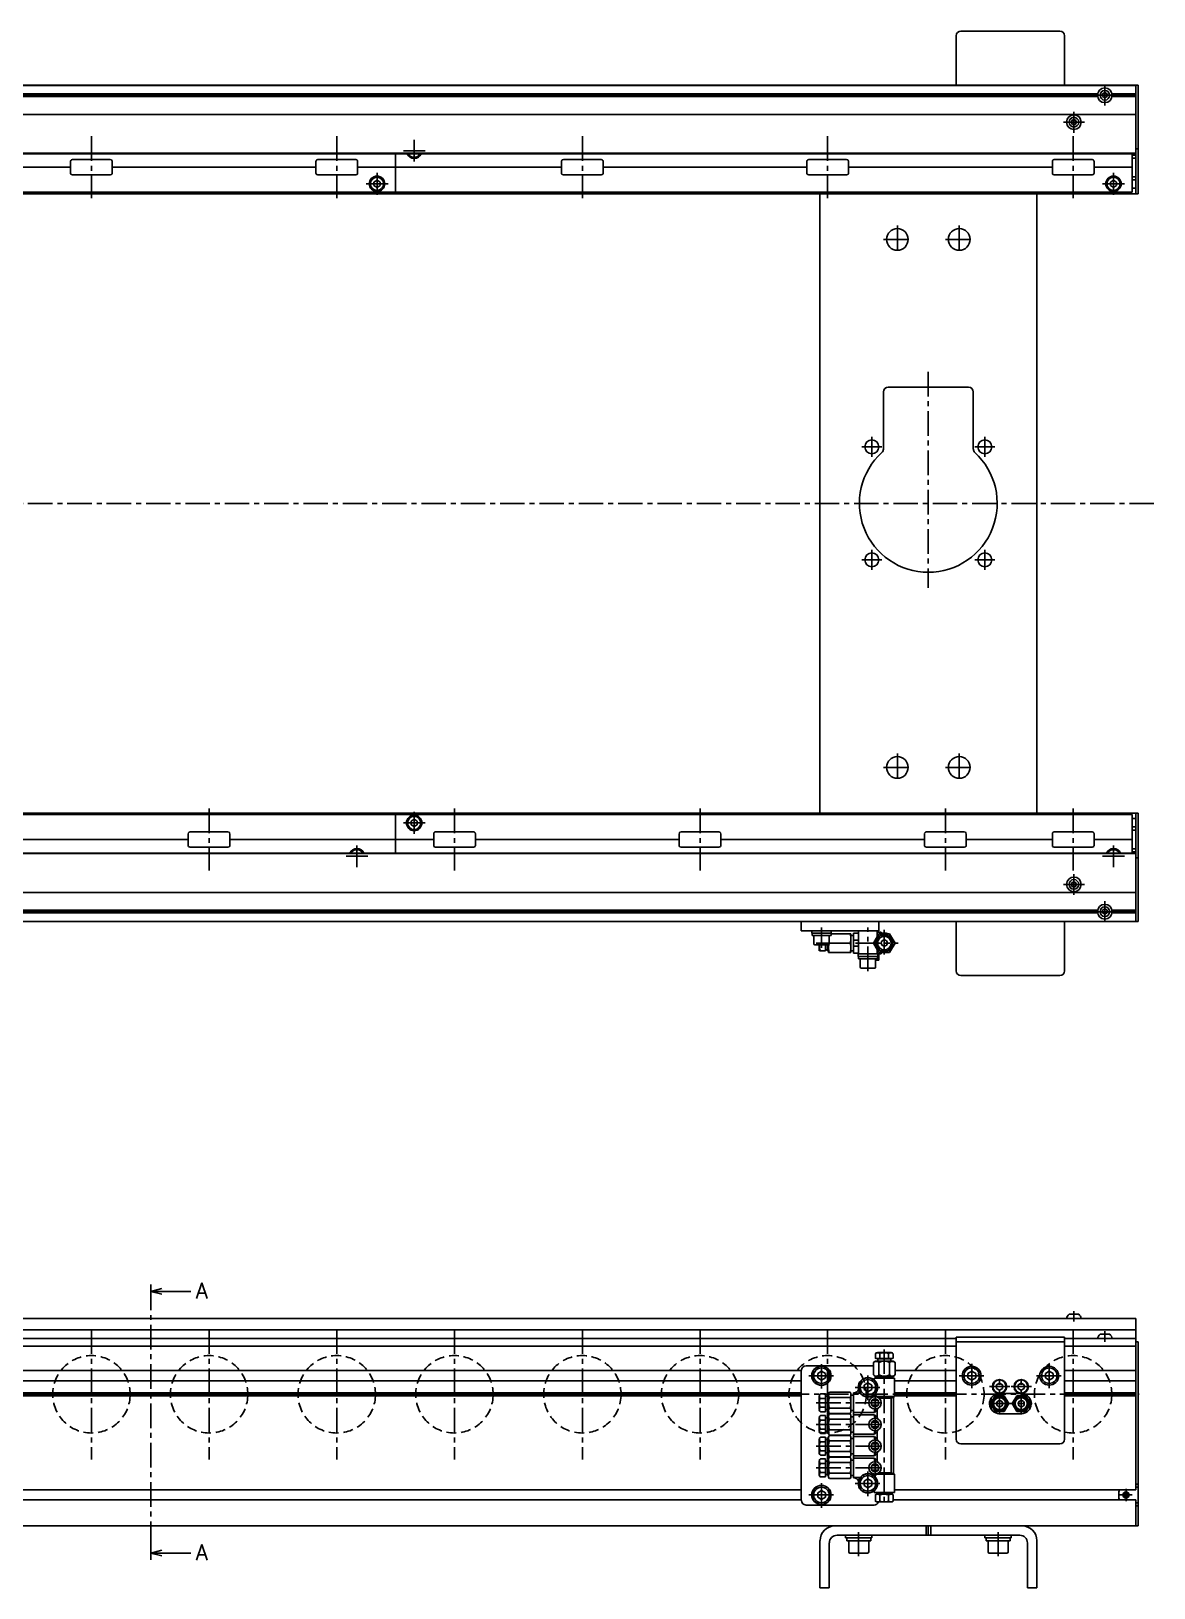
# Model space of a CAD drawing. Extents: x -10 to 4183, y -8 to 1051.
# Drawn here: x 2751 to 3476, y 28 to 1033 of the extents above; entities that cross this region are included whole.
import ezdxf

# ---------------------------------------------------------------- set-up
doc = ezdxf.new("R2010")
doc.units = 0
doc.header["$LTSCALE"] = 0.5
doc.linetypes.add('CENTER', pattern=[50.8, 31.75, -6.35, 6.35, -6.35])
doc.linetypes.add('DASHED', pattern=[19.05, 12.7, -6.35])
for name, color, linetype in [('MSM_CENTER', 1, 'CENTER'), ('MSM_CONTINUOUS', 7, 'CONTINUOUS'), ('MSM_DASHED', 4, 'DASHED'), ('MSM_PART_NUMBER', 7, 'CONTINUOUS')]:
    doc.layers.add(name, color=color, linetype=linetype)
doc.styles.get("Standard").update_dxf_attribs({"font": 'txt.shx', "height": 10, "bigfont": 'bigfont.shx'})

# ---------------------------------------------------------------- blocks, each defined once
blk = doc.blocks.new('*U88')
at = {"layer": 'MSM_PART_NUMBER'}
blk.add_text('A', height=10, dxfattribs=at).set_placement((2857.3, 214.9))
blk = doc.blocks.new('*U89')
at = {"layer": 'MSM_PART_NUMBER'}
blk.add_text('A', height=10, dxfattribs=at).set_placement((2857.3, 45.9))

msp = doc.modelspace()

# ---------------------------------------------------------------- linework, layer by layer
at = {"layer": 'MSM_CENTER'}
for p, q in [((3444.2, 998.8), (3444.2, 985.3)), ((3437.5, 992), (3451, 992)), ((3424.2, 981.3), (3424.2, 967.8)), ((2789.8, 965.5), (2789.8, 925.5)), ((2948.2, 965.5), (2948.2, 925.5)), ((3106.8, 965.5), (3106.8, 925.5)), ((3265.2, 965.5), (3265.2, 925.5)), ((3417.5, 974.6), (3431, 974.6)), ((3423.7, 965.5), (3423.7, 925.5)), ((2991.2, 956.2), (3005.2, 956.2)), ((2998.2, 949.2), (2998.2, 963.3)), ((2974.2, 927.7), (2974.2, 941.8)), ((3449.8, 927.7), (3449.8, 941.8)), ((2967.2, 934.8), (2981.3, 934.8)), ((3442.7, 934.8), (3456.8, 934.8)), ((3310.2, 907.9), (3310.2, 889.9)), ((3350.2, 907.9), (3350.2, 889.9)), ((3301.2, 898.9), (3319.2, 898.9)), ((3341.2, 898.9), (3359.2, 898.9)), ((3330.2, 813.4), (3330.2, 673.9)), ((3287.2, 764.9), (3300.2, 764.9)), ((3293.7, 771.4), (3293.7, 758.4)), ((3360.2, 764.9), (3373.2, 764.9)), ((3366.7, 771.4), (3366.7, 758.4)), ((3475.9, 728.4), (359.7, 728.4)), ((3293.7, 698.4), (3293.7, 685.4)), ((3366.7, 698.4), (3366.7, 685.4)), ((3287.2, 691.9), (3300.2, 691.9)), ((3360.2, 691.9), (3373.2, 691.9)), ((3310.2, 566.9), (3310.2, 548.9)), ((3350.2, 566.9), (3350.2, 548.9)), ((3301.2, 557.9), (3319.2, 557.9)), ((3341.2, 557.9), (3359.2, 557.9)), ((2865.8, 531.3), (2865.8, 491.3)), ((2998.2, 515), (2998.2, 529.1)), ((3024.2, 531.3), (3024.2, 491.3)), ((3182.8, 531.3), (3182.8, 491.3)), ((3341.2, 531.3), (3341.2, 491.3)), ((3423.7, 531.3), (3423.7, 491.3)), ((2991.2, 522), (3005.2, 522)), ((2961.2, 493.5), (2961.2, 507.5)), ((3449.8, 493.5), (3449.8, 507.5)), ((2954.2, 500.5), (2968.3, 500.5)), ((3442.7, 500.5), (3456.8, 500.5)), ((3424.2, 489), (3424.2, 475.5)), ((3417.5, 482.3), (3431, 482.3)), ((3437.5, 464.7), (3451, 464.7)), ((3444.2, 471.5), (3444.2, 458)), ((3261.2, 441.3), (3261.2, 454.4)), ((3291.2, 426.3), (3291.2, 454.4)), ((3301.8, 452.9), (3301.8, 435.9)), ((3257.8, 444.4), (3310.7, 444.4)), ((2828.2, 55), (2828.2, 215)), ((3424.2, 206.8), (3424.2, 200)), ((2789.8, 195), (2789.8, 111)), ((2865.8, 195), (2865.8, 111)), ((2948.2, 195), (2948.2, 111)), ((3024.2, 195), (3024.2, 111)), ((3106.8, 195), (3106.8, 111)), ((3182.8, 195), (3182.8, 111)), ((3265.2, 195), (3265.2, 111)), ((3341.2, 195), (3341.2, 111)), ((3423.7, 195), (3423.7, 111)), ((3444.2, 193.8), (3444.2, 187)), ((3301.8, 182), (3301.8, 81.5)), ((3261.2, 156.7), (3261.2, 173.3)), ((3358.2, 156.9), (3358.2, 173.1)), ((3408.3, 156.9), (3408.3, 173.1)), ((3253, 165), (3269.5, 165)), ((3291.2, 149.2), (3291.2, 165.8)), ((3350.1, 165), (3366.4, 165)), ((3376.2, 140), (3376.2, 164.6)), ((3390.2, 140), (3390.2, 164.6)), ((3400.1, 165), (3416.4, 165)), ((367.2, 153), (3466.3, 153)), ((3283, 157.5), (3299.5, 157.5)), ((3295.8, 141.5), (3295.8, 153.5)), ((3369.7, 158), (3382.8, 158)), ((3383.7, 158), (3396.8, 158)), ((3257.8, 147.5), (3301.8, 147.5)), ((3369.2, 147), (3397.3, 147)), ((3257.8, 133.5), (3301.8, 133.5)), ((3295.8, 127.5), (3295.8, 139.5)), ((3295.8, 113.5), (3295.8, 125.5)), ((3257.8, 119.5), (3301.8, 119.5)), ((3295.8, 99.5), (3295.8, 111.5)), ((3257.8, 105.5), (3301.8, 105.5)), ((3291.2, 87.2), (3291.2, 103.8)), ((3261.2, 79.7), (3261.2, 96.3)), ((3283, 95.5), (3299.5, 95.5)), ((3457.9, 84), (3457.9, 92)), ((3253, 88), (3269.5, 88)), ((3453.9, 88), (3461.9, 88)), ((3285.2, 48.4), (3285.2, 64)), ((3375.3, 48.4), (3375.3, 64))]:
    msp.add_line(p, q, dxfattribs=at)
at = {"layer": 'MSM_CONTINUOUS'}
for p, q in [((3348.2, 998.4), (3348.2, 1030.4)), ((3351.2, 1033.4), (3415.2, 1033.4)), ((3418.2, 998.4), (3418.2, 1030.4)), ((3465.8, 998.4), (370.6, 998.4)), ((3464.2, 998.3), (372.2, 998.3)), ((3464.2, 928.4), (3464.2, 998.4)), ((3465.8, 928.4), (3465.8, 998.4)), ((3439.6, 992.9), (396.9, 992.9)), ((3439.6, 991.2), (396.9, 991.2)), ((3439.5, 992), (397, 992)), ((3444.2, 993.8), (3442.7, 992.9)), ((3442.7, 992.9), (3442.7, 991.2)), ((3442.7, 991.2), (3444.2, 990.3)), ((3445.8, 992.9), (3444.2, 993.8)), ((3444.2, 990.3), (3445.8, 991.2)), ((3445.8, 991.2), (3445.8, 992.9)), ((3464.2, 992.9), (3448.9, 992.9)), ((3464.2, 991.2), (3448.9, 991.2)), ((3464.2, 992), (3449, 992)), ((3464.2, 979.5), (372.2, 979.5)), ((3423.4, 976.1), (3422.5, 974.6)), ((3423.4, 976.1), (3425.1, 976.1)), ((3426, 974.6), (3425.1, 976.1)), ((3422.5, 974.6), (3423.4, 973.1)), ((3423.4, 973.1), (3425.1, 973.1)), ((3425.1, 973.1), (3426, 974.6)), ((3465.8, 957.4), (3464.2, 957.4)), ((3464.2, 954.1), (372.2, 954.1)), ((3464.2, 954.5), (422.2, 954.5)), ((2776.3, 945.5), (2644.7, 945.5)), ((2776.3, 949.5), (2776.3, 941.5)), ((2801.2, 950.5), (2778.3, 950.5)), ((2803.2, 941.5), (2803.2, 949.5)), ((2934.8, 945.5), (2803.2, 945.5)), ((2934.8, 949.5), (2934.8, 941.5)), ((2959.7, 950.5), (2936.8, 950.5)), ((2961.7, 941.5), (2961.7, 949.5)), ((3093.3, 945.5), (2961.7, 945.5)), ((2986.2, 954.1), (2986.2, 929.4)), ((2998.2, 953.9), (2997.9, 954.1)), ((2998.6, 954.1), (2998.2, 953.9)), ((3093.3, 949.5), (3093.3, 941.5)), ((3118.2, 950.5), (3095.3, 950.5)), ((3120.2, 941.5), (3120.2, 949.5)), ((3251.8, 945.5), (3120.2, 945.5)), ((3251.8, 949.5), (3251.8, 941.5)), ((3276.7, 950.5), (3253.8, 950.5)), ((3278.7, 941.5), (3278.7, 949.5)), ((3410.3, 945.5), (3278.7, 945.5)), ((3410.3, 949.5), (3410.3, 941.5)), ((3435.2, 950.5), (3412.3, 950.5)), ((3437.2, 941.5), (3437.2, 949.5)), ((3437.2, 945.5), (3461.8, 945.5)), ((3461.8, 954.1), (3461.8, 929.4)), ((3464.2, 953.4), (3461.8, 953.4)), ((3464.2, 951.4), (3461.8, 951.4)), ((2801.2, 940.5), (2778.3, 940.5)), ((2959.7, 940.5), (2936.8, 940.5)), ((2972.2, 935.9), (2974.2, 937.1)), ((2972.2, 933.6), (2972.2, 935.9)), ((2974.2, 937.1), (2976.2, 935.9)), ((2976.2, 935.9), (2976.2, 933.6)), ((3118.2, 940.5), (3095.3, 940.5)), ((3276.7, 940.5), (3253.8, 940.5)), ((3435.2, 940.5), (3412.3, 940.5)), ((3447.8, 935.9), (3449.8, 937.1)), ((3447.8, 933.6), (3447.8, 935.9)), ((3449.8, 937.1), (3451.8, 935.9)), ((3451.8, 935.9), (3451.8, 933.6)), ((3464.2, 939.4), (3461.8, 939.4)), ((3464.2, 937.4), (3461.8, 937.4)), ((3461.8, 929.4), (450.2, 929.4)), ((3465.8, 928.4), (450.2, 928.4)), ((2974.2, 932.4), (2972.2, 933.6)), ((2976.2, 933.6), (2974.2, 932.4)), ((3260.2, 528.4), (3260.2, 928.4)), ((3400.2, 528.4), (3400.2, 928.4)), ((3449.8, 932.4), (3447.8, 933.6)), ((3451.8, 933.6), (3449.8, 932.4)), ((3464.2, 931.9), (3461.8, 931.9)), ((3301.2, 800.4), (3301.2, 763.5)), ((3356.2, 803.4), (3304.3, 803.4)), ((3359.2, 763.5), (3359.2, 800.4)), ((3465.8, 528.4), (450.2, 528.4)), ((450.2, 527.4), (3461.8, 527.4)), ((2986.2, 502.6), (2986.2, 527.4)), ((2996.2, 523.2), (2998.2, 524.4)), ((2996.2, 520.9), (2996.2, 523.2)), ((2998.2, 524.4), (3000.2, 523.2)), ((3000.2, 523.2), (3000.2, 520.9)), ((3461.8, 502.6), (3461.8, 527.4)), ((3464.2, 524.9), (3461.8, 524.9)), ((3464.2, 458.4), (3464.2, 528.4)), ((3465.8, 458.4), (3465.8, 528.4)), ((2852.3, 515.3), (2852.3, 507.3)), ((2854.3, 516.3), (2877.2, 516.3)), ((2879.2, 507.3), (2879.2, 515.3)), ((2998.2, 519.7), (2996.2, 520.9)), ((3000.2, 520.9), (2998.2, 519.7)), ((3010.8, 515.3), (3010.8, 507.3)), ((3012.8, 516.3), (3035.7, 516.3)), ((3037.7, 507.3), (3037.7, 515.3)), ((3169.3, 515.3), (3169.3, 507.3)), ((3171.3, 516.3), (3194.2, 516.3)), ((3196.2, 507.3), (3196.2, 515.3)), ((3327.8, 515.3), (3327.8, 507.3)), ((3329.8, 516.3), (3352.7, 516.3)), ((3354.7, 507.3), (3354.7, 515.3)), ((3410.3, 515.3), (3410.3, 507.3)), ((3412.3, 516.3), (3435.2, 516.3)), ((3437.2, 507.3), (3437.2, 515.3)), ((3464.2, 519.4), (3461.8, 519.4)), ((3464.2, 517.4), (3461.8, 517.4)), ((2720.7, 511.3), (2852.3, 511.3)), ((2854.3, 506.3), (2877.2, 506.3)), ((2879.2, 511.3), (3010.8, 511.3)), ((2960.9, 502.6), (2961.2, 502.9)), ((2961.2, 502.9), (2961.6, 502.6)), ((3012.8, 506.3), (3035.7, 506.3)), ((3037.7, 511.3), (3169.3, 511.3)), ((3171.3, 506.3), (3194.2, 506.3)), ((3196.2, 511.3), (3327.8, 511.3)), ((3329.8, 506.3), (3352.7, 506.3)), ((3354.7, 511.3), (3410.3, 511.3)), ((3412.3, 506.3), (3435.2, 506.3)), ((3437.2, 511.3), (3461.8, 511.3)), ((3449.4, 502.6), (3449.8, 502.9)), ((3449.8, 502.9), (3450.1, 502.6)), ((3464.2, 505.4), (3461.8, 505.4)), ((3464.2, 503.4), (3461.8, 503.4)), ((3464.2, 502.6), (372.2, 502.6)), ((3464.2, 502.2), (422.2, 502.2)), ((3465.8, 499.4), (3464.2, 499.4)), ((3423.4, 483.8), (3422.5, 482.3)), ((3425.1, 483.8), (3423.4, 483.8)), ((3426, 482.3), (3425.1, 483.8)), ((3464.2, 477.2), (372.2, 477.2)), ((3422.5, 482.3), (3423.4, 480.8)), ((3425.1, 480.8), (3423.4, 480.8)), ((3425.1, 480.8), (3426, 482.3)), ((3439.6, 465.6), (396.9, 465.6)), ((3439.6, 463.9), (396.9, 463.9)), ((3439.5, 464.7), (397, 464.7)), ((3444.2, 466.5), (3442.7, 465.6)), ((3442.7, 465.6), (3442.7, 463.9)), ((3442.7, 463.9), (3444.2, 463)), ((3445.8, 465.6), (3444.2, 466.5)), ((3444.2, 463), (3445.8, 463.9)), ((3445.8, 463.9), (3445.8, 465.6)), ((3464.2, 465.6), (3448.9, 465.6)), ((3464.2, 463.9), (3448.9, 463.9)), ((3464.2, 464.7), (3449, 464.7)), ((3465.8, 458.4), (370.6, 458.4)), ((3464.2, 458.4), (372.2, 458.4)), ((3248.2, 458.4), (3248.2, 452.4)), ((3298.2, 458.4), (3298.2, 452.4)), ((3348.2, 458.4), (3348.2, 426.4)), ((3418.2, 458.4), (3418.2, 426.4)), ((3298.2, 452.4), (3248.2, 452.4)), ((3255, 452.4), (3255, 450.8)), ((3255, 450.8), (3267.5, 450.8)), ((3255.2, 450.8), (3255.2, 449.3)), ((3255.2, 449.3), (3267.4, 449.3)), ((3256.2, 449.3), (3256.2, 443.8)), ((3256.8, 443.3), (3265.7, 443.3)), ((3259.8, 443.3), (3259.8, 440)), ((3263.8, 443.3), (3263.8, 439.4)), ((3265.2, 443.3), (3265.2, 439.4)), ((3265.7, 443.3), (3265.7, 438.4)), ((3266.2, 443.8), (3266.2, 449.3)), ((3279.7, 444.4), (3266.3, 444.4)), ((3267.4, 449.3), (3267.4, 450.8)), ((3280.2, 450.4), (3267.4, 450.4)), ((3267.5, 450.8), (3267.5, 452.4)), ((3280.2, 450.4), (3280.2, 438.4)), ((3281.8, 449.4), (3280.2, 449.4)), ((3285.2, 450.9), (3281.8, 450.9)), ((3281.8, 450.9), (3281.8, 437.9)), ((3285.2, 446.4), (3281.8, 446.4)), ((3285.2, 442.4), (3281.8, 442.4)), ((3285.2, 452.4), (3285.2, 437.4)), ((3294.8, 444.4), (3298.3, 450.4)), ((3298.3, 438.4), (3294.8, 444.4)), ((3296, 444.4), (3298.9, 449.4)), ((3298.9, 439.4), (3296, 444.4)), ((3297.2, 448.6), (3297.2, 452.4)), ((3297.2, 451.4), (3299.8, 451.4)), ((3298.3, 450.4), (3305.2, 450.4)), ((3298.9, 449.4), (3304.6, 449.4)), ((3299.8, 450.6), (3299.8, 451.4)), ((3304.6, 449.4), (3307.5, 444.4)), ((3307.5, 444.4), (3304.6, 439.4)), ((3305.2, 450.4), (3308.7, 444.4)), ((3308.7, 444.4), (3305.2, 438.4)), ((3263.8, 439.4), (3259.9, 439.4)), ((3263.8, 440.1), (3265.2, 440.1)), ((3265.2, 439.4), (3265.7, 439.4)), ((3265.7, 438.4), (3280.2, 438.4)), ((3280.2, 439.4), (3281.8, 439.4)), ((3281.8, 437.9), (3285.2, 437.9)), ((3285, 437.4), (3299.8, 437.4)), ((3285, 437.4), (3285, 435.8)), ((3285, 435.8), (3297.5, 435.8)), ((3285.2, 435.8), (3285.2, 434.3)), ((3285.2, 434.3), (3297.4, 434.3)), ((3286.2, 434.3), (3286.2, 428.9)), ((3296.2, 428.9), (3296.2, 434.3)), ((3298.2, 433.4), (3296.2, 433.4)), ((3297.2, 437.4), (3297.2, 440.2)), ((3297.4, 434.3), (3297.4, 435.8)), ((3297.5, 435.8), (3297.5, 437.4)), ((3297.5, 436.4), (3297.8, 436.4)), ((3297.8, 433.4), (3297.8, 436.4)), ((3298.2, 433.4), (3298.2, 437.4)), ((3305.2, 438.4), (3298.3, 438.4)), ((3304.6, 439.4), (3298.9, 439.4)), ((3299.8, 437.4), (3299.8, 438.4)), ((3286.9, 428.3), (3295.6, 428.3)), ((3415.2, 423.4), (3351.2, 423.4)), ((2828.2, 215), (2828.2, 224)), ((2828.2, 219.5), (2835.2, 221.4)), ((2828.2, 219.5), (2853.9, 219.5)), ((2835.2, 217.6), (2828.2, 219.5)), ((3464.2, 202), (372.2, 202)), ((3427.4, 204.8), (3421.1, 204.8)), ((3464.2, 91.3), (3464.2, 202)), ((3464.2, 194.6), (674.4, 194.6)), ((3447.4, 191.8), (3441.1, 191.8)), ((3348.2, 189), (676.7, 189)), ((3348.2, 184), (678.6, 184)), ((3418.2, 190), (3348.2, 190)), ((3348.2, 124), (3348.2, 190)), ((3418.2, 187), (3348.2, 187)), ((3418.2, 124), (3418.2, 190)), ((3464.2, 189), (3418.2, 189)), ((3464.2, 184), (3418.2, 184)), ((3465.8, 187), (3464.2, 187)), ((3465.8, 68), (3465.8, 187)), ((3294.8, 171.5), (3251.3, 171.5)), ((3294.8, 173.5), (3294.8, 165.5)), ((3296, 179.2), (3296, 176.3)), ((3306.9, 174.5), (3296.5, 174.5)), ((3306.2, 180), (3297.4, 180)), ((3297.5, 176), (3297.5, 174.5)), ((3297.5, 176), (3306, 176)), ((3298.3, 173.5), (3298.3, 165.5)), ((3298.9, 179.2), (3298.9, 176.3)), ((3304.6, 179.2), (3304.6, 176.3)), ((3305.2, 173.5), (3305.2, 165.5)), ((3306, 174.5), (3306, 176)), ((3307.5, 179.2), (3307.5, 176.3)), ((3308.7, 173.5), (3308.7, 165.5)), ((3248.2, 168.3), (667.2, 168.3)), ((3248.2, 161.8), (682.2, 161.8)), ((3248.2, 168.5), (3248.2, 84.5)), ((3261.2, 167.9), (3258.8, 166.4)), ((3258.8, 166.4), (3258.8, 163.6)), ((3258.8, 163.6), (3261.2, 162.1)), ((3263.8, 166.4), (3261.2, 167.9)), ((3261.2, 162.1), (3263.8, 163.6)), ((3263.8, 163.6), (3263.8, 166.4)), ((3295.2, 163.5), (3295.2, 162.3)), ((3308.3, 163.5), (3295.2, 163.5)), ((3306.9, 164.5), (3296.5, 164.5)), ((3296.8, 164.5), (3296.8, 163.5)), ((3306.8, 163.5), (3306.8, 164.5)), ((3308.3, 151.5), (3308.3, 163.5)), ((3348.2, 161.8), (3308.3, 161.8)), ((3348.2, 168.3), (3308.7, 168.3)), ((3355.8, 166.4), (3358.2, 167.9)), ((3355.8, 163.6), (3355.8, 166.4)), ((3358.2, 162.1), (3355.8, 163.6)), ((3358.2, 167.9), (3360.8, 166.4)), ((3360.8, 163.6), (3358.2, 162.1)), ((3360.8, 163.6), (3360.8, 166.4)), ((3405.8, 166.4), (3408.3, 167.9)), ((3405.8, 163.6), (3405.8, 166.4)), ((3408.3, 162.1), (3405.8, 163.6)), ((3408.3, 167.9), (3410.8, 166.4)), ((3410.8, 163.6), (3408.3, 162.1)), ((3410.8, 163.6), (3410.8, 166.4)), ((3464.2, 168.3), (3418.2, 168.3)), ((3464.2, 161.8), (3418.2, 161.8)), ((3248.2, 153.9), (682.2, 153.9)), ((3248.2, 153), (682.2, 153)), ((3248.2, 152.1), (682.2, 152.1)), ((3259.8, 151.9), (3259.8, 143.1)), ((3263.8, 153.3), (3260.5, 153.3)), ((3263.8, 153.3), (3263.8, 141.7)), ((3265.2, 151.8), (3263.8, 151.8)), ((3265.7, 152.5), (3265.2, 152.5)), ((3265.2, 152.5), (3265.2, 142.5)), ((3266.3, 154.4), (3265.7, 153.5)), ((3265.7, 153.5), (3265.7, 141.5)), ((3279.7, 154.4), (3266.3, 154.4)), ((3279.7, 151), (3266.3, 151)), ((3280.2, 153.5), (3279.7, 154.4)), ((3280.2, 153.5), (3280.2, 141.5)), ((3281.8, 152.5), (3280.2, 152.5)), ((3281.8, 154), (3281.8, 99)), ((3282.2, 154), (3281.8, 154)), ((3286.3, 153.7), (3281.8, 153.7)), ((3291.2, 160.4), (3288.8, 158.9)), ((3288.8, 158.9), (3288.8, 156.1)), ((3288.8, 156.1), (3291.2, 154.6)), ((3293.7, 158.9), (3291.2, 160.4)), ((3291.2, 154.6), (3293.7, 156.1)), ((3293.7, 156.1), (3293.7, 158.9)), ((3295.5, 153), (3295.5, 151.5)), ((3296.6, 151.5), (3296.8, 151.4)), ((3308.3, 151.5), (3296.6, 151.5)), ((3306.3, 150.6), (3307.8, 151.4)), ((3307.8, 151.2), (3308.3, 151.5)), ((3307.8, 101.6), (3307.8, 151.4)), ((3348.2, 153.9), (3308.3, 153.9)), ((3348.2, 153), (3308.3, 153)), ((3348.2, 152.1), (3308.3, 152.1)), ((3373.3, 152), (3370.4, 147)), ((3371.6, 147), (3373.9, 151)), ((3379.2, 152), (3373.3, 152)), ((3373.9, 151), (3378.6, 151)), ((3374.2, 159.2), (3376.2, 160.3)), ((3374.2, 156.8), (3374.2, 159.2)), ((3376.2, 155.7), (3374.2, 156.8)), ((3376.2, 160.3), (3378.2, 159.2)), ((3378.2, 156.8), (3376.2, 155.7)), ((3377.2, 153.5), (3389.3, 153.5)), ((3378.2, 156.8), (3378.2, 159.2)), ((3378.6, 151), (3380.9, 147)), ((3382.1, 147), (3379.2, 152)), ((3387.3, 152), (3384.4, 147)), ((3385.6, 147), (3387.9, 151)), ((3393.2, 152), (3387.3, 152)), ((3387.9, 151), (3392.6, 151)), ((3388.2, 159.2), (3390.2, 160.3)), ((3388.2, 156.8), (3388.2, 159.2)), ((3390.2, 155.7), (3388.2, 156.8)), ((3390.2, 160.3), (3392.2, 159.2)), ((3392.2, 156.8), (3390.2, 155.7)), ((3392.2, 156.8), (3392.2, 159.2)), ((3392.6, 151), (3394.9, 147)), ((3396.1, 147), (3393.2, 152)), ((3464.2, 153.9), (3418.2, 153.9)), ((3464.2, 153), (3418.2, 153)), ((3464.2, 152.1), (3418.2, 152.1)), ((3263.8, 150.4), (3260.5, 150.4)), ((3263.8, 144.6), (3260.5, 144.6)), ((3263.8, 141.7), (3260.5, 141.7)), ((3263.8, 143.3), (3265.2, 143.3)), ((3265.2, 142.5), (3265.7, 142.5)), ((3265.7, 141.5), (3266.3, 140.6)), ((3279.7, 144), (3266.3, 144)), ((3279.7, 140.6), (3280.2, 141.5)), ((3280.2, 142.5), (3281.8, 142.5)), ((3281.8, 141.3), (3295.5, 141.3)), ((3297.8, 149), (3293.7, 149)), ((3293.7, 146), (3297.8, 146)), ((3295.5, 143.5), (3295.5, 141.3)), ((3297.6, 143.9), (3297.2, 142.9)), ((3297.2, 142.9), (3297.2, 138.1)), ((3306.3, 150.6), (3298.2, 150.6)), ((3306.3, 102.4), (3306.3, 150.6)), ((3370.4, 147), (3373.3, 142)), ((3370.8, 150.5), (3370.8, 147.5)), ((3370.8, 146.5), (3370.8, 143.5)), ((3373.9, 143), (3371.6, 147)), ((3373.3, 142), (3379.2, 142)), ((3378.6, 143), (3373.9, 143)), ((3380.9, 147), (3378.6, 143)), ((3379.2, 142), (3382.1, 147)), ((3384.4, 147), (3387.3, 142)), ((3387.9, 143), (3385.6, 147)), ((3387.3, 142), (3393.2, 142)), ((3392.6, 143), (3387.9, 143)), ((3394.9, 147), (3392.6, 143)), ((3393.2, 142), (3396.1, 147)), ((3395.8, 147.5), (3395.8, 150.5)), ((3395.8, 149.8), (3396, 150)), ((3396.1, 149.8), (3395.8, 149.5)), ((3395.8, 143.5), (3395.8, 146.5)), ((3259.8, 137.9), (3259.8, 129.1)), ((3263.8, 139.3), (3260.5, 139.3)), ((3263.8, 136.4), (3260.5, 136.4)), ((3263.8, 139.3), (3263.8, 127.7)), ((3265.2, 137.8), (3263.8, 137.8)), ((3265.7, 138.5), (3265.2, 138.5)), ((3265.2, 138.5), (3265.2, 128.5)), ((3266.3, 140.4), (3265.7, 139.5)), ((3265.7, 139.5), (3265.7, 127.5)), ((3279.7, 140.6), (3266.3, 140.6)), ((3279.7, 140.4), (3266.3, 140.4)), ((3279.7, 137), (3266.3, 137)), ((3280.2, 139.5), (3279.7, 140.4)), ((3280.2, 139.5), (3280.2, 127.5)), ((3281.8, 138.5), (3280.2, 138.5)), ((3295.5, 139.7), (3281.8, 139.7)), ((3297.8, 135), (3293.7, 135)), ((3293.7, 132), (3297.8, 132)), ((3295.5, 139.7), (3295.5, 137.5)), ((3390.2, 140.5), (3376.2, 140.5)), ((3259.8, 123.9), (3259.8, 115.1)), ((3263.8, 130.6), (3260.5, 130.6)), ((3263.8, 127.7), (3260.5, 127.7)), ((3263.8, 125.3), (3260.5, 125.3)), ((3263.8, 122.4), (3260.5, 122.4)), ((3263.8, 129.3), (3265.2, 129.3)), ((3263.8, 125.3), (3263.8, 113.7)), ((3265.2, 123.8), (3263.8, 123.8)), ((3265.2, 128.5), (3265.7, 128.5)), ((3265.7, 124.5), (3265.2, 124.5)), ((3265.2, 124.5), (3265.2, 114.5)), ((3265.7, 127.5), (3266.3, 126.6)), ((3266.3, 126.4), (3265.7, 125.5)), ((3265.7, 125.5), (3265.7, 113.5)), ((3279.7, 130), (3266.3, 130)), ((3279.7, 126.6), (3266.3, 126.6)), ((3279.7, 126.4), (3266.3, 126.4)), ((3279.7, 123), (3266.3, 123)), ((3279.7, 126.6), (3280.2, 127.5)), ((3280.2, 125.5), (3279.7, 126.4)), ((3280.2, 128.5), (3281.8, 128.5)), ((3280.2, 125.5), (3280.2, 113.5)), ((3281.8, 124.5), (3280.2, 124.5)), ((3281.8, 127.3), (3295.5, 127.3)), ((3295.5, 125.7), (3281.8, 125.7)), ((3297.8, 121), (3293.7, 121)), ((3295.5, 129.5), (3295.5, 127.3)), ((3295.5, 125.7), (3295.5, 123.5)), ((3297.2, 128.9), (3297.2, 124.1)), ((3415.2, 121), (3351.2, 121)), ((3263.8, 116.6), (3260.5, 116.6)), ((3263.8, 113.7), (3260.5, 113.7)), ((3263.8, 111.3), (3260.5, 111.3)), ((3263.8, 115.3), (3265.2, 115.3)), ((3263.8, 111.3), (3263.8, 99.7)), ((3265.2, 114.5), (3265.7, 114.5)), ((3265.7, 113.5), (3266.3, 112.6)), ((3266.3, 112.4), (3265.7, 111.5)), ((3265.7, 111.5), (3265.7, 99.5)), ((3279.7, 116), (3266.3, 116)), ((3279.7, 112.6), (3266.3, 112.6)), ((3279.7, 112.4), (3266.3, 112.4)), ((3279.7, 112.6), (3280.2, 113.5)), ((3280.2, 111.5), (3279.7, 112.4)), ((3280.2, 114.5), (3281.8, 114.5)), ((3280.2, 111.5), (3280.2, 99.5)), ((3281.8, 113.3), (3295.5, 113.3)), ((3295.5, 111.7), (3281.8, 111.7)), ((3293.7, 118), (3297.8, 118)), ((3295.5, 115.5), (3295.5, 113.3)), ((3295.5, 111.7), (3295.5, 109.5)), ((3297.2, 114.9), (3297.2, 110.1)), ((3259.8, 109.9), (3259.8, 101.1)), ((3263.8, 108.4), (3260.5, 108.4)), ((3263.8, 102.6), (3260.5, 102.6)), ((3265.2, 109.8), (3263.8, 109.8)), ((3263.8, 101.3), (3265.2, 101.3)), ((3265.7, 110.5), (3265.2, 110.5)), ((3265.2, 110.5), (3265.2, 100.5)), ((3279.7, 109), (3266.3, 109)), ((3279.7, 102), (3266.3, 102)), ((3281.8, 110.5), (3280.2, 110.5)), ((3297.8, 107), (3293.7, 107)), ((3293.7, 104), (3297.8, 104)), ((3295.5, 101.5), (3295.5, 100)), ((3296.6, 101.5), (3296.8, 101.6)), ((3308.3, 101.5), (3296.6, 101.5)), ((3306.3, 102.4), (3298.2, 102.4)), ((3307.8, 101.6), (3306.3, 102.4)), ((3308.3, 101.5), (3307.8, 101.8)), ((3308.3, 89.5), (3308.3, 101.5)), ((3248.2, 91.3), (682.2, 91.3)), ((3261.2, 90.9), (3258.8, 89.4)), ((3263.8, 99.7), (3260.5, 99.7)), ((3263.8, 89.4), (3261.2, 90.9)), ((3265.2, 100.5), (3265.7, 100.5)), ((3265.7, 99.5), (3266.3, 98.6)), ((3279.7, 98.6), (3266.3, 98.6)), ((3279.7, 98.6), (3280.2, 99.5)), ((3280.2, 100.5), (3281.8, 100.5)), ((3281.8, 99.3), (3286.3, 99.3)), ((3281.8, 99), (3282.2, 99)), ((3291.2, 98.4), (3288.8, 96.9)), ((3288.8, 96.9), (3288.8, 94.1)), ((3288.8, 94.1), (3291.2, 92.6)), ((3293.7, 96.9), (3291.2, 98.4)), ((3291.2, 92.6), (3293.7, 94.1)), ((3293.7, 94.1), (3293.7, 96.9)), ((3295.2, 90.7), (3295.2, 89.5)), ((3464.2, 91.3), (3308.3, 91.3)), ((3465.8, 95), (3464.2, 95)), ((3464.2, 93), (3465.8, 93)), ((3248.2, 84.8), (679.7, 84.8)), ((3251.3, 81.5), (3295.2, 81.5)), ((3258.8, 89.4), (3258.8, 86.6)), ((3258.8, 86.6), (3261.2, 85.1)), ((3261.2, 85.1), (3263.8, 86.6)), ((3263.8, 86.6), (3263.8, 89.4)), ((3308.3, 89.5), (3295.2, 89.5)), ((3296.8, 88.5), (3296, 88.1)), ((3296, 88.1), (3296, 83.9)), ((3296, 83.9), (3296.8, 83.5)), ((3296.8, 89.5), (3296.8, 88.5)), ((3306.8, 88.5), (3296.8, 88.5)), ((3306.8, 83.5), (3296.8, 83.5)), ((3298.9, 88.1), (3298.9, 83.9)), ((3304.6, 88.1), (3304.6, 83.9)), ((3306.8, 88.5), (3306.8, 89.5)), ((3307.5, 88.1), (3306.8, 88.5)), ((3306.8, 83.5), (3307.5, 83.9)), ((3307.5, 88.1), (3307.5, 83.9)), ((3464.2, 84.8), (3307.5, 84.8)), ((3453.2, 90), (3453.2, 86)), ((3457.3, 89), (3456.7, 88)), ((3456.7, 88), (3457.3, 87)), ((3458.4, 89), (3457.3, 89)), ((3457.3, 87), (3458.4, 87)), ((3459, 88), (3458.4, 89)), ((3458.4, 87), (3459, 88)), ((3464.2, 68), (3464.2, 84.8)), ((3464.2, 83), (3465.8, 83)), ((3465.8, 81), (3464.2, 81)), ((3465.8, 68), (472.2, 68)), ((3389.2, 62), (3271.3, 62)), ((3276.8, 62), (3276.8, 60.4)), ((3293.7, 60.4), (3276.8, 60.4)), ((3277.6, 60.4), (3277.6, 58.4)), ((3293, 58.4), (3293, 60.4)), ((3293.7, 60.4), (3293.7, 62)), ((3328.8, 62), (3328.8, 68)), ((3330.2, 62), (3330.2, 68)), ((3331.8, 62), (3331.8, 68)), ((3366.7, 62), (3366.7, 60.4)), ((3383.8, 60.4), (3366.7, 60.4)), ((3367.6, 60.4), (3367.6, 58.4)), ((3383, 58.4), (3383, 60.4)), ((3383.8, 60.4), (3383.8, 62)), ((2828.2, 46), (2828.2, 55)), ((2828.2, 50.5), (2835.2, 52.4)), ((2835.2, 48.6), (2828.2, 50.5)), ((2828.2, 50.5), (2853.9, 50.5)), ((3260.2, 58.5), (3260.2, 28)), ((3266.2, 57), (3266.2, 28)), ((3293, 58.4), (3277.6, 58.4)), ((3278.8, 58.4), (3278.8, 51.2)), ((3290.9, 50.4), (3279.6, 50.4)), ((3291.8, 51.2), (3291.8, 58.4)), ((3383, 58.4), (3367.6, 58.4)), ((3368.8, 58.4), (3368.8, 51.2)), ((3380.9, 50.4), (3369.6, 50.4)), ((3381.8, 51.2), (3381.8, 58.4)), ((3394.2, 28), (3394.2, 57)), ((3400.2, 58.5), (3400.2, 28)), ((3266.2, 28), (3260.2, 28)), ((3400.2, 28), (3394.2, 28))]:
    msp.add_line(p, q, dxfattribs=at)
for centre, radius in [((3444.2, 992), 4.75), ((3444.2, 992), 3.13), ((3424.2, 974.6), 4.75), ((3424.2, 974.6), 3.13), ((2974.2, 934.8), 5), ((2974.2, 934.8), 4.25), ((3449.8, 934.8), 5), ((3449.8, 934.8), 4.25), ((3310.2, 898.9), 7), ((3350.2, 898.9), 7), ((3293.7, 764.9), 4.5), ((3366.7, 764.9), 4.5), ((3293.7, 691.9), 4.5), ((3366.7, 691.9), 4.5), ((3310.2, 557.9), 7), ((3350.2, 557.9), 7), ((2998.2, 522), 5), ((2998.2, 522), 4.25), ((3424.2, 482.3), 4.75), ((3424.2, 482.3), 3.13), ((3444.2, 464.7), 4.75), ((3444.2, 464.7), 3.13), ((3301.8, 444.4), 4.4), ((3301.8, 444.4), 2), ((3261.2, 165), 6.25), ((3261.2, 165), 6.1), ((3358.2, 165), 6.1), ((3408.3, 165), 6.1), ((3261.2, 165), 5), ((3291.2, 157.5), 6.25), ((3291.2, 157.5), 6.1), ((3291.2, 157.5), 5), ((3358.2, 165), 5), ((3376.2, 158), 4.6), ((3376.2, 158), 4.25), ((3390.2, 158), 4.6), ((3390.2, 158), 4.25), ((3408.3, 165), 5), ((3295.8, 147.5), 4), ((3376.2, 147), 3.9), ((3390.2, 147), 3.9), ((3295.8, 147.5), 2.5), ((3376.2, 147), 2), ((3390.2, 147), 2), ((3295.8, 133.5), 4), ((3295.8, 133.5), 2.5), ((3295.8, 119.5), 4), ((3295.8, 119.5), 2.5), ((3291.2, 95.5), 6.25), ((3291.2, 95.5), 6.1), ((3295.8, 105.5), 4), ((3295.8, 105.5), 2.5), ((3261.2, 88), 6.25), ((3261.2, 88), 6.1), ((3261.2, 88), 5), ((3291.2, 95.5), 5), ((3457.9, 88), 2), ((3457.9, 88), 1.6)]:
    msp.add_circle(centre, radius, dxfattribs=at)
for centre, radius, start, end in [((3351.2, 1030.4), 3, 90, 180), ((3415.2, 1030.4), 3, 0, 90), ((2777.2, 949.4), 0.882, 115.5328, 172.1027), ((2778.3, 947.1), 3.41, 89.6687, 115.2454), ((2801.2, 947.1), 3.41, 64.7546, 90.3313), ((2802.3, 949.4), 0.882, 7.8973, 64.4672), ((2935.7, 949.4), 0.882, 115.5328, 172.1027), ((2936.8, 947.1), 3.41, 89.6687, 115.2454), ((2959.7, 947.1), 3.41, 64.7546, 90.3313), ((2960.8, 949.4), 0.882, 7.8973, 64.4672), ((2998.2, 956.2), 5, 204.8346, 335.1654), ((2998.2, 956.2), 4.25, 209.6116, 330.3884), ((3094.2, 949.4), 0.882, 115.5328, 172.1027), ((3095.3, 947.1), 3.41, 89.6687, 115.2454), ((3118.2, 947.1), 3.41, 64.7546, 90.3313), ((3119.3, 949.4), 0.882, 7.8973, 64.4672), ((3252.7, 949.4), 0.882, 115.5328, 172.1027), ((3253.8, 947.1), 3.41, 89.6687, 115.2454), ((3276.7, 947.1), 3.41, 64.7546, 90.3313), ((3277.8, 949.4), 0.882, 7.8973, 64.4672), ((3411.2, 949.4), 0.882, 115.5328, 172.1027), ((3412.3, 947.1), 3.41, 89.6687, 115.2454), ((3435.2, 947.1), 3.41, 64.7546, 90.3313), ((3436.3, 949.4), 0.882, 7.8973, 64.4672), ((2777.2, 941.6), 0.882, 187.8973, 244.4672), ((2778.3, 943.9), 3.41, 244.7546, 270.3313), ((2801.2, 943.9), 3.41, 269.6687, 295.2454), ((2802.3, 941.6), 0.882, 295.5328, 352.1027), ((2935.7, 941.6), 0.882, 187.8973, 244.4672), ((2936.8, 943.9), 3.41, 244.7546, 270.3313), ((2959.7, 943.9), 3.41, 269.6687, 295.2454), ((2960.8, 941.6), 0.882, 295.5328, 352.1027), ((3094.2, 941.6), 0.882, 187.8973, 244.4672), ((3095.3, 943.9), 3.41, 244.7546, 270.3313), ((3118.2, 943.9), 3.41, 269.6687, 295.2454), ((3119.3, 941.6), 0.882, 295.5328, 352.1027), ((3252.7, 941.6), 0.882, 187.8973, 244.4672), ((3253.8, 943.9), 3.41, 244.7546, 270.3313), ((3276.7, 943.9), 3.41, 269.6687, 295.2454), ((3277.8, 941.6), 0.882, 295.5328, 352.1027), ((3411.2, 941.6), 0.882, 187.8973, 244.4672), ((3412.3, 943.9), 3.41, 244.7546, 270.3313), ((3435.2, 943.9), 3.41, 269.6687, 295.2454), ((3436.3, 941.6), 0.882, 295.5328, 352.1027), ((3304.3, 800.4), 3, 90, 180), ((3356.2, 800.4), 3, 0, 90), ((3330.2, 728.4), 44.5, 132.3521, 47.6479), ((3298.2, 763.5), 3, 312.3521, 360), ((3362.3, 763.5), 3, 180, 227.6479), ((2853.2, 515.2), 0.882, 115.5328, 172.1027), ((2854.3, 512.9), 3.41, 89.6687, 115.2454), ((2877.2, 512.9), 3.41, 64.7546, 90.3313), ((2878.3, 515.2), 0.882, 7.8973, 64.4672), ((3011.7, 515.2), 0.882, 115.5328, 172.1027), ((3012.8, 512.9), 3.41, 89.6687, 115.2454), ((3035.7, 512.9), 3.41, 64.7546, 90.3313), ((3036.8, 515.2), 0.882, 7.8973, 64.4672), ((3170.2, 515.2), 0.882, 115.5328, 172.1027), ((3171.3, 512.9), 3.41, 89.6687, 115.2454), ((3194.2, 512.9), 3.41, 64.7546, 90.3313), ((3195.3, 515.2), 0.882, 7.8973, 64.4672), ((3328.7, 515.2), 0.882, 115.5328, 172.1027), ((3329.8, 512.9), 3.41, 89.6687, 115.2454), ((3352.7, 512.9), 3.41, 64.7546, 90.3313), ((3353.8, 515.2), 0.882, 7.8973, 64.4672), ((3411.2, 515.2), 0.882, 115.5328, 172.1027), ((3412.3, 512.9), 3.41, 89.6687, 115.2454), ((3435.2, 512.9), 3.41, 64.7546, 90.3313), ((3436.3, 515.2), 0.882, 7.8973, 64.4672), ((2853.2, 507.4), 0.882, 187.8973, 244.4672), ((2854.3, 509.7), 3.41, 244.7546, 270.3313), ((2877.2, 509.7), 3.41, 269.6687, 295.2454), ((2878.3, 507.4), 0.882, 295.5328, 352.1027), ((2961.2, 500.5), 5, 24.8346, 155.1654), ((2961.2, 500.5), 4.25, 29.6116, 150.3884), ((3011.7, 507.4), 0.882, 187.8973, 244.4672), ((3012.8, 509.7), 3.41, 244.7546, 270.3313), ((3035.7, 509.7), 3.41, 269.6687, 295.2454), ((3036.8, 507.4), 0.882, 295.5328, 352.1027), ((3170.2, 507.4), 0.882, 187.8973, 244.4672), ((3171.3, 509.7), 3.41, 244.7546, 270.3313), ((3194.2, 509.7), 3.41, 269.6687, 295.2454), ((3195.3, 507.4), 0.882, 295.5328, 352.1027), ((3328.7, 507.4), 0.882, 187.8973, 244.4672), ((3329.8, 509.7), 3.41, 244.7546, 270.3313), ((3352.7, 509.7), 3.41, 269.6687, 295.2454), ((3353.8, 507.4), 0.882, 295.5328, 352.1027), ((3411.2, 507.4), 0.882, 187.8973, 244.4672), ((3412.3, 509.7), 3.41, 244.7546, 270.3313), ((3435.2, 509.7), 3.41, 269.6687, 295.2454), ((3436.3, 507.4), 0.882, 295.5328, 352.1027), ((3449.8, 500.5), 5, 24.8346, 155.1654), ((3449.8, 500.5), 4.25, 29.6116, 150.3884), ((3256.8, 443.8), 0.5, 180, 270), ((3264.8, 441.9), 4.91, 163.4223, 210.63), ((3265.7, 443.8), 0.5, 270, 0), ((3274.4, 441.4), 8.67, 166.9784, 200.2562), ((3274.4, 447.4), 8.67, 199.559, 200.2562), ((3274.4, 441.4), 8.67, 159.7438, 160.441), ((3271.6, 447.4), 8.67, 339.7438, 20.2562), ((3271.6, 441.4), 8.67, 339.7438, 20.2562), ((3301.8, 444.4), 6.5, 67.3801, 112.6199), ((3301.8, 444.4), 5.2, 74.0576, 105.9424), ((3261.3, 440), 1.6, 180.4356, 202.495), ((3286.9, 428.9), 0.6, 180, 270), ((3295.6, 428.9), 0.6, 270, 360), ((3351.2, 426.4), 3, 180, 270), ((3415.2, 426.4), 3, 270, 0), ((3424.2, 201.1), 4.75, 129.7731, 169.0684), ((3424.3, 201.1), 4.75, 10.9316, 50.2269), ((3444.2, 188.1), 4.75, 129.7731, 169.0684), ((3444.3, 188.1), 4.75, 10.9316, 50.2269), ((3251.3, 168.5), 3, 90, 180), ((3296.6, 172.5), 2, 90.1103, 149.9389), ((3296.2, 172.7), 1.53, 111.5511, 150.3652), ((3296.6, 171), 3.28, 77.03, 107.5801), ((3297.4, 178.4), 1.6, 90.4356, 150.0019), ((3297.1, 178.6), 1.28, 101.2367, 150.0095), ((3297.5, 179.9), 3.9, 247.3775, 270), ((3297.2, 179.5), 3.45, 249.0935, 269.3389), ((3297.4, 177.2), 2.65, 75.4682, 102.7048), ((3297.5, 179.8), 3.76, 264.4656, 290.7762), ((3296.9, 172.7), 1.56, 29.9411, 75.7684), ((3297.8, 178.6), 1.27, 30.0015, 75.5168), ((3301.8, 166.7), 7.63, 63.0096, 116.9904), ((3300.5, 177), 2.75, 97.7045, 127.8864), ((3301.8, 194.2), 18.1, 260.8193, 279.1807), ((3301.8, 169.7), 10.1, 82.1591, 98.9764), ((3302.9, 177), 2.8, 52.0333, 85.178), ((3305.7, 178.6), 1.28, 101.2367, 150.0095), ((3305.9, 179.5), 3.45, 249.0935, 269.3389), ((3306.5, 172.7), 1.53, 111.5511, 150.3652), ((3306.1, 177.2), 2.65, 75.4682, 102.7048), ((3306.2, 179.8), 3.76, 264.4656, 290.7762), ((3306, 179.9), 3.9, 270, 292.6121), ((3307, 171), 3.28, 77.03, 107.5801), ((3306.1, 178.4), 1.6, 29.9981, 89.5644), ((3306.4, 178.6), 1.27, 30.0015, 75.5168), ((3306.9, 172.5), 2, 30.0316, 89.8897), ((3307.3, 172.7), 1.56, 29.9411, 75.7684), ((3296.6, 166.5), 2, 210.0316, 269.8897), ((3296.2, 166.3), 1.56, 209.9411, 255.7684), ((3296.5, 168), 3.28, 257.03, 287.5801), ((3297, 166.3), 1.53, 291.5511, 330.3652), ((3301.8, 172.3), 7.63, 243.0096, 296.9904), ((3306.6, 166.3), 1.56, 209.9411, 255.7684), ((3306.9, 168), 3.28, 257.03, 287.5801), ((3306.9, 166.5), 2, 270.1103, 329.9389), ((3307.3, 166.3), 1.53, 291.5511, 330.3652), ((3261.3, 151.9), 1.6, 119.9981, 179.5644), ((3261.2, 152.2), 1.28, 119.9905, 168.7633), ((3262.5, 151.8), 2.65, 167.2952, 194.5318), ((3261.2, 151.5), 1.27, 194.4832, 239.9985), ((3269.2, 152.6), 3.47, 147.6436, 177.9722), ((3383, 155.4), 117.3, 181.3419, 181.4015), ((3269.3, 152.9), 3.56, 184.5339, 212.0949), ((3303.6, 143), 38.2, 167.9644, 172.5206), ((3276.8, 152.6), 3.47, 2.0278, 32.3564), ((3276.7, 152.9), 3.56, 327.9051, 355.4661), ((3242.4, 143), 38.2, 7.4794, 12.0356), ((3163, 155.4), 117.3, 358.5985, 358.6581), ((3282.2, 157), 3, 270, 344.3457), ((3283.8, 146.7), 13.7, 20.5549, 28.5018), ((3376.2, 147), 6.5, 96.3016, 270), ((3376.2, 147), 5.04, 94.0987, 145.9013), ((3376.2, 147), 5.04, 34.0987, 85.9013), ((3390.2, 147), 5.04, 94.0987, 145.9013), ((3390.2, 147), 6.5, 270, 83.6984), ((3390.2, 147), 5.04, 34.0987, 85.9013), ((3261.3, 143.1), 1.6, 180.4356, 240.0019), ((3270, 147.5), 10.1, 171.0236, 187.8409), ((3261.2, 143.5), 1.28, 119.9905, 168.7633), ((3262.5, 143.2), 2.65, 167.2952, 194.5318), ((3262.7, 148.7), 2.75, 142.1136, 172.2955), ((3262.8, 146.3), 2.8, 184.822, 217.9667), ((3261.2, 142.8), 1.27, 194.4832, 239.9985), ((3274.1, 147.4), 8.31, 175.7914, 187.9999), ((3279.8, 148), 14.1, 187.355, 196.3931), ((3269.2, 142.2), 3.47, 147.6436, 177.9722), ((3383, 145.1), 117.3, 181.3419, 181.4015), ((3269.3, 142.5), 3.56, 184.5339, 212.0949), ((3266.2, 148), 14.1, 343.6069, 352.645), ((3276.8, 142.2), 3.47, 2.0278, 32.3564), ((3276.7, 142.5), 3.56, 327.9051, 355.4661), ((3271.9, 147.4), 8.31, 352.0001, 4.2086), ((3163, 145.1), 117.3, 358.5985, 358.6581), ((3291.1, 147.5), 7.64, 305.9792, 323.0464), ((3376.2, 147), 5.04, 154.0987, 205.9013), ((3376.2, 147), 5.04, 214.0987, 265.9013), ((3376.2, 147), 5.04, 274.0987, 325.9013), ((3376.2, 147), 5.04, 334.0987, 25.9013), ((3390.2, 147), 5.04, 154.0987, 205.9013), ((3390.2, 147), 5.04, 214.0987, 265.9013), ((3390.2, 147), 5.04, 274.0987, 325.9013), ((3390.2, 147), 5.04, 334.0987, 25.9013), ((3261.3, 137.9), 1.6, 119.9981, 179.5644), ((3261.2, 138.2), 1.28, 119.9905, 168.7633), ((3262.5, 137.8), 2.65, 167.2952, 194.5318), ((3270, 133.5), 10.1, 171.0236, 187.8409), ((3261.2, 137.5), 1.27, 194.4832, 239.9985), ((3262.7, 134.7), 2.75, 142.1136, 172.2955), ((3262.8, 132.3), 2.8, 184.822, 217.9667), ((3274.1, 133.4), 8.31, 175.7914, 187.9999), ((3269.2, 138.6), 3.47, 147.6436, 177.9722), ((3383, 141.4), 117.3, 181.3419, 181.4015), ((3269.3, 138.9), 3.56, 184.5339, 212.0949), ((3303.6, 129), 38.2, 167.9644, 172.5206), ((3279.8, 134), 14.1, 187.355, 196.3931), ((3276.8, 138.6), 3.47, 2.0278, 32.3564), ((3276.7, 138.9), 3.56, 327.9051, 355.4661), ((3242.4, 129), 38.2, 7.4794, 12.0356), ((3266.2, 134), 14.1, 343.6069, 352.645), ((3163, 141.4), 117.3, 358.5985, 358.6581), ((3271.9, 133.4), 8.31, 352.0001, 4.2086), ((3291.1, 133.5), 7.64, 36.9536, 54.0208), ((3003.1, 25.2), 315, 20.7943, 20.9943), ((3261.3, 123.9), 1.6, 119.9981, 179.5644), ((3261.3, 129.1), 1.6, 180.4356, 240.0019), ((3261.2, 129.5), 1.28, 119.9905, 168.7633), ((3262.5, 129.2), 2.65, 167.2952, 194.5318), ((3261.2, 124.2), 1.28, 119.9905, 168.7633), ((3262.5, 123.8), 2.65, 167.2952, 194.5318), ((3270, 119.5), 10.1, 171.0236, 187.8409), ((3261.2, 128.8), 1.27, 194.4832, 239.9985), ((3261.2, 123.5), 1.27, 194.4832, 239.9985), ((3262.7, 120.7), 2.75, 142.1136, 172.2955), ((3269.2, 128.2), 3.47, 147.6436, 177.9722), ((3383, 131.1), 117.3, 181.3419, 181.4015), ((3269.3, 128.5), 3.56, 184.5339, 212.0949), ((3269.2, 124.6), 3.47, 147.6436, 177.9722), ((3383, 127.4), 117.3, 181.3419, 181.4015), ((3269.3, 124.9), 3.56, 184.5339, 212.0949), ((3303.6, 115), 38.2, 167.9644, 172.5206), ((3276.8, 128.2), 3.47, 2.0278, 32.3564), ((3276.7, 128.5), 3.56, 327.9051, 355.4661), ((3276.8, 124.6), 3.47, 2.0278, 32.3564), ((3276.7, 124.9), 3.56, 327.9051, 355.4661), ((3242.4, 115), 38.2, 7.4794, 12.0356), ((3163, 131.1), 117.3, 358.5985, 358.6581), ((3163, 127.4), 117.3, 358.5985, 358.6581), ((3291.1, 133.5), 7.64, 305.9792, 323.0464), ((3291.1, 119.5), 7.64, 36.9536, 54.0208), ((3285.1, 134.1), 13.1, 336.6998, 341.5116), ((3003.1, 11.2), 315, 20.7943, 20.9943), ((3351.2, 124), 3, 180, 270), ((3415.2, 124), 3, 270, 0), ((3261.3, 109.9), 1.6, 119.9981, 179.5644), ((3261.3, 115.1), 1.6, 180.4356, 240.0019), ((3261.2, 115.5), 1.28, 119.9905, 168.7633), ((3262.5, 115.2), 2.65, 167.2952, 194.5318), ((3261.2, 110.2), 1.28, 119.9905, 168.7633), ((3262.8, 118.3), 2.8, 184.822, 217.9667), ((3261.2, 114.8), 1.27, 194.4832, 239.9985), ((3274.1, 119.4), 8.31, 175.7914, 187.9999), ((3279.8, 120), 14.1, 187.355, 196.3931), ((3269.2, 114.2), 3.47, 147.6436, 177.9722), ((3383, 117.1), 117.3, 181.3419, 181.4015), ((3269.3, 114.5), 3.56, 184.5339, 212.0949), ((3269.2, 110.6), 3.47, 147.6436, 177.9722), ((3383, 113.4), 117.3, 181.3419, 181.4015), ((3266.2, 120), 14.1, 343.6069, 352.645), ((3276.8, 114.2), 3.47, 2.0278, 32.3564), ((3276.7, 114.5), 3.56, 327.9051, 355.4661), ((3276.8, 110.6), 3.47, 2.0278, 32.3564), ((3271.9, 119.4), 8.31, 352.0001, 4.2086), ((3163, 117.1), 117.3, 358.5985, 358.6581), ((3163, 113.4), 117.3, 358.5985, 358.6581), ((3291.1, 119.5), 7.64, 305.9792, 323.0464), ((3291.1, 105.5), 7.64, 36.9536, 54.0208), ((3285.1, 120.1), 13.1, 336.6998, 341.5116), ((3261.3, 101.1), 1.6, 180.4356, 240.0019), ((3262.5, 109.8), 2.65, 167.2952, 194.5318), ((3270, 105.5), 10.1, 171.0236, 187.8409), ((3261.2, 101.5), 1.28, 119.9905, 168.7633), ((3262.5, 101.2), 2.65, 167.2952, 194.5318), ((3261.2, 109.5), 1.27, 194.4832, 239.9985), ((3262.7, 106.7), 2.75, 142.1136, 172.2955), ((3262.8, 104.3), 2.8, 184.822, 217.9667), ((3274.1, 105.4), 8.31, 175.7914, 187.9999), ((3269.3, 110.9), 3.56, 184.5339, 212.0949), ((3303.6, 101), 38.2, 167.9644, 172.5206), ((3279.8, 106), 14.1, 187.355, 196.3931), ((3269.2, 100.2), 3.47, 147.6436, 177.9722), ((3276.7, 110.9), 3.56, 327.9051, 355.4661), ((3242.4, 101), 38.2, 7.4794, 12.0356), ((3266.2, 106), 14.1, 343.6069, 352.645), ((3276.8, 100.2), 3.47, 2.0278, 32.3564), ((3271.9, 105.4), 8.31, 352.0001, 4.2086), ((3283.8, 106.3), 13.6, 331.474, 339.4565), ((3285.1, 104.9), 13.1, 18.4905, 23.2981), ((3261.2, 100.8), 1.27, 194.4832, 239.9985), ((3383, 103.1), 117.3, 181.3419, 181.4015), ((3269.3, 100.5), 3.56, 184.5339, 212.0949), ((3276.7, 100.5), 3.56, 327.9051, 355.4661), ((3163, 103.1), 117.3, 358.5985, 358.6581), ((3282.2, 96), 3, 15.6543, 90), ((3456.3, 90), 3, 155.3757, 180), ((3251.3, 84.5), 3, 180, 270), ((3295.2, 84.5), 3, 270, 340.5288), ((3298.1, 83.9), 4.66, 103.9794, 117.2198), ((3298.1, 88.1), 4.66, 242.7802, 256.0206), ((3297.6, 85.7), 2.81, 94.3884, 103.4565), ((3297.6, 86.3), 2.81, 256.5435, 265.6116), ((3297.3, 85.6), 2.89, 57.6436, 87.9722), ((3297.3, 86.4), 2.89, 272.0278, 302.3564), ((3301.9, 77.7), 10.8, 91.0424, 106.5456), ((3301.9, 94.3), 10.8, 253.4544, 268.9576), ((3301.7, 78.6), 9.89, 72.7151, 89.697), ((3301.7, 93.4), 9.89, 270.303, 287.2849), ((3306.2, 85.6), 2.89, 92.0278, 122.3564), ((3306.2, 86.4), 2.89, 237.6436, 267.9722), ((3305.9, 85.7), 2.81, 76.5435, 85.6116), ((3305.9, 86.3), 2.81, 274.3884, 283.4565), ((3305.4, 83.9), 4.66, 62.7802, 76.0206), ((3305.4, 88.1), 4.66, 283.9794, 297.2198), ((3456.3, 86), 3, 180, 204.6243), ((3269.8, 58.5), 9.5, 90, 180), ((3271.3, 57), 5, 90, 180), ((3389.2, 57), 5, 0, 90), ((3390.8, 58.5), 9.5, 0, 90), ((3279.6, 51.2), 0.8, 180, 270), ((3290.9, 51.2), 0.8, 270, 0), ((3369.6, 51.2), 0.8, 180, 270), ((3380.9, 51.2), 0.8, 270, 0)]:
    msp.add_arc(centre, radius, start, end, dxfattribs=at)
at = {"layer": 'MSM_DASHED'}
for centre in [(2789.8, 153), (2865.8, 153), (2948.2, 153), (3024.2, 153), (3106.8, 153), (3182.8, 153), (3265.2, 153), (3341.2, 153), (3423.7, 153)]:
    msp.add_circle(centre, 25, dxfattribs=at)

# ---------------------------------------------------------------- block references
at = {"layer": 'MSM_CONTINUOUS'}
for name in ['*U88', '*U89']:
    msp.add_blockref(name, (0, 0), dxfattribs=at)

doc.saveas('drawing.dxf')
